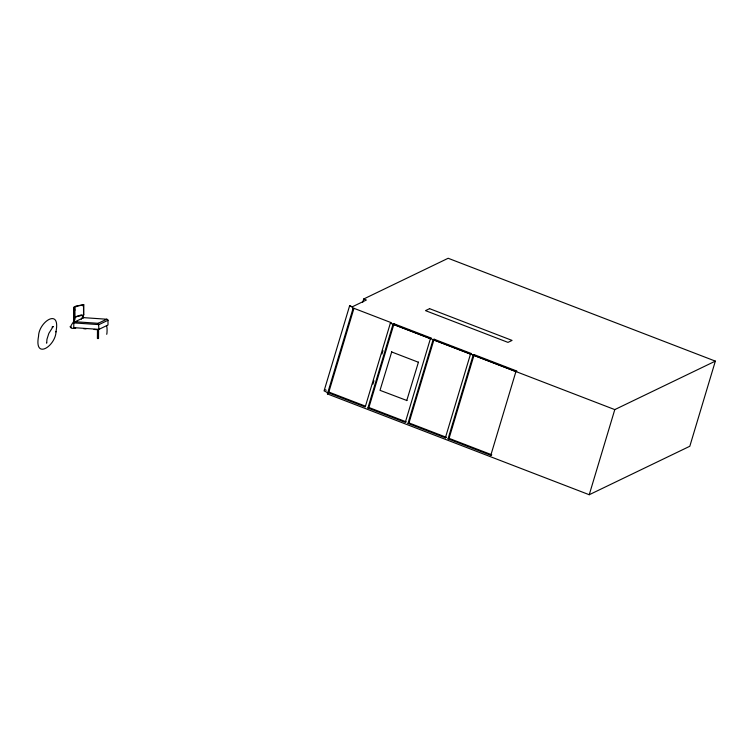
<?xml version="1.0" encoding="UTF-8"?>
<svg xmlns="http://www.w3.org/2000/svg" width="753" height="753" viewBox="0 0 753 753"><rect width="100%" height="100%" fill="white"/><g stroke="black" fill="none" stroke-linecap="round" stroke-linejoin="round"><path stroke-width="1.13" d="M98.935 329.372L98.492 323.479A1.694 0.922 83.7 0 0 98.201 323.31L75.14 321.738A1.694 1.6 -60.1 0 0 74.622 321.842L73.813 322.755L73.775 327.649L98.935 329.372L107.99 325.004L107.999 320.11L107.199 319.281A1.694 1.6 -60.1 0 0 106.691 319.225L83.621 317.644A1.694 0.922 83.7 0 0 83.329 317.644L82.915 318.133M98.577 330.275L98.521 338.511L97.956 338.577L97.41 338.483L97.476 330.247M106.644 334.238C106.888 335.697 107.463 328.43 106.691 326.096L106.54 325.691M56.023 331.489C60.673 307.375 38.751 321.86 38.554 336.186C33.923 360.48 55.778 345.947 56.023 331.489L55.91 331.913M363.699 298.988L366.363 300.023L352.291 306.81L349.618 305.774L324.082 390.901A6.24 1.647 16.7 0 1 327.414 393.923L589.241 494.73L689.814 446.256L715.35 361.129L448.167 258.27L363.699 298.988L362.692 302.339M327.414 393.923L352.95 308.805L353.957 308.316L391.362 322.717L390.355 323.206L365.224 406.949L327.819 392.558L328.826 392.068L365.167 406.055M328.826 392.068L353.957 308.316M372.933 384.134L373.94 380.783M381.978 353.985L382.985 350.634M430.424 338.662L405.302 422.386L367.897 407.985L393.019 324.261L394.026 323.771L431.431 338.172L430.424 338.662L393.019 324.261M367.897 407.985L368.904 407.495L394.026 323.771M406.931 400.53L380.011 390.336L391.739 351.811M406.733 400.624L418.461 362.099M407.975 423.412L408.983 422.922L446.388 437.324L445.381 437.813L407.975 423.412L433.097 339.688L434.095 339.208L471.5 353.599L470.503 354.089L433.097 339.688M408.983 422.922L434.095 339.208M445.381 437.813L470.503 354.089M448.054 438.839L449.061 438.359L491.803 454.812L490.796 455.301L448.054 438.839L473.166 355.115L474.174 354.635L516.925 371.088L515.918 371.577L473.166 355.115M449.061 438.359L474.174 354.635M490.796 455.301L515.918 371.577M589.241 494.73L614.787 409.604L715.35 361.129M81.286 319.206L82.839 316.533A1.788 1.657 64.3 0 0 82.99 315.818M73.54 317.691L73.709 319.319L75.036 319.328L74.867 307.506A23.917 4.264 -0.1 0 1 77.936 305.991L83.809 304.749L76.702 305.887A24.689 4.396 -0.1 0 0 73.53 307.45L73.7 309.078L75.027 309.088M82.341 316.279L83.207 316.618M74.924 310.255L74.114 310.142M52.475 327L52.926 326.529L52.324 327M74.867 317.747A23.917 4.264 -0.1 0 1 77.945 316.232L83.752 314.895M52.155 327.075L53.105 326.567L48.841 333.391L46.95 339.321L46.686 343.18L46.488 342.493M75.14 321.738L83.621 317.644M76.815 321.437L73.803 322.896L98.963 324.618L108.018 320.251M98.201 323.31L106.691 319.225M79.507 315.441L81.183 315.121M81.729 315.187L77.324 316.175A24.303 4.33 -0.1 0 0 74.679 317.314M83.056 306.113L83.216 305.963M70.867 327.188L70.038 326.698L71.046 327.122M75.705 328.157C67.168 329.522 71.347 325.362 74.161 320.722A1.788 1.657 64.3 0 0 74.321 319.997M83.734 328.722L86.03 328.882M94.059 329.447L97.57 329.692L98.022 330.275M390.355 323.206L614.787 409.604M391.541 351.905L418.263 362.193M324.487 389.527L326.265 390.214M368.904 407.495L406.309 421.896M74.067 318.971L74.443 319.394L74.434 309.163M83.715 304.796L83.715 315.027M83.527 304.664L83.555 314.905M73.7 309.078L73.709 319.319M349.618 305.774A6.24 1.647 16.7 0 1 352.95 308.805M74.707 316.881A24.689 4.396 -0.1 0 1 75.611 316.495M73.69 320.43L74.66 320.976L73.69 320.43M429.587 308.664L425.501 310.631L507.974 342.38L512.068 340.412L429.587 308.664"/></g></svg>
